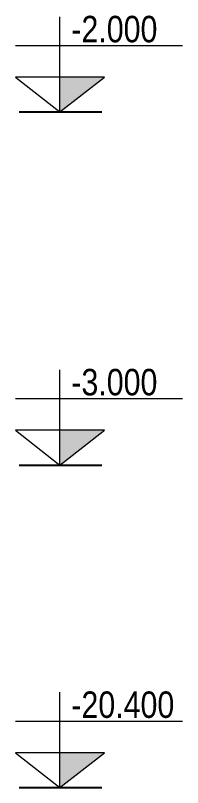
# Model space of a CAD drawing. Header units: inches. Extents: x -995865 to -814036, y 3430062 to 3602072.
# Drawn here: x -882852 to -882379, y 3458367 to 3460555 of the extents above; entities that cross this region are included whole.
import ezdxf

# ---------------------------------------------------------------- set-up
doc = ezdxf.new("R2010")
doc.units = ezdxf.units.IN
doc.header["$LTSCALE"] = 2.8
doc.header["$MEASUREMENT"] = 0
doc.layers.add('text', color=3, linetype='Continuous')
doc.styles.add('CHỮ', font='VHELVCN0.TTF')

msp = doc.modelspace()

# ---------------------------------------------------------------- hatches: boundary and pattern name
at = {"layer": 'text', "lineweight": 20, "ltscale": 20}
h = msp.add_hatch(color=256, dxfattribs=at)
h.dxf.hatch_style = 1
h.paths.add_polyline_path([(-882599.8, 3460379.8), (-882725.7, 3460379.8), (-882725.7, 3460281.4)])
h = msp.add_hatch(color=256, dxfattribs=at)
h.dxf.hatch_style = 1
h.paths.add_polyline_path([(-882599.8, 3459379.4), (-882725.7, 3459379.4), (-882725.7, 3459281)])
h = msp.add_hatch(color=256, dxfattribs=at)
h.dxf.hatch_style = 1
h.paths.add_polyline_path([(-882599.8, 3458465.4), (-882725.7, 3458465.4), (-882725.7, 3458367)])

# ---------------------------------------------------------------- linework, layer by layer
for p, q in [((-882725.7, 3460281.4), (-882725.7, 3460551.4)), ((-882851.6, 3460469.8), (-882378.6, 3460469.8)), ((-882725.7, 3459281), (-882725.7, 3459551)), ((-882851.6, 3459469.4), (-882378.6, 3459469.4)), ((-882725.7, 3458367), (-882725.7, 3458637)), ((-882851.6, 3458555.4), (-882378.6, 3458555.4))]:
    msp.add_line(p, q, dxfattribs=at)
at = {"layer": 'text'}
for p, q in [((-882841, 3460281.4), (-882606.6, 3460281.4)), ((-882841, 3459281), (-882606.6, 3459281)), ((-882841, 3458367), (-882606.6, 3458367))]:
    msp.add_line(p, q, dxfattribs=at)
at = {"layer": 'text', "lineweight": 20, "ltscale": 20}
for points in [[(-882851.6, 3460379.8), (-882725.7, 3460281.4), (-882599.8, 3460379.8)], [(-882851.6, 3459379.4), (-882725.7, 3459281), (-882599.8, 3459379.4)], [(-882851.6, 3458465.4), (-882725.7, 3458367), (-882599.8, 3458465.4)]]:
    msp.add_lwpolyline(points, close=True, dxfattribs=at)

# ---------------------------------------------------------------- texts
at = {"layer": 'text', "lineweight": 20, "ltscale": 20, "style": 'CHỮ'}
for s, p in [(' -2.000', (-882717.2, 3460478.8)), (' -3.000', (-882717.2, 3459478.4)), (' -20.400', (-882717.2, 3458564.4))]:
    msp.add_text(s, height=75, dxfattribs=at).set_placement(p)

doc.saveas('drawing.dxf')
